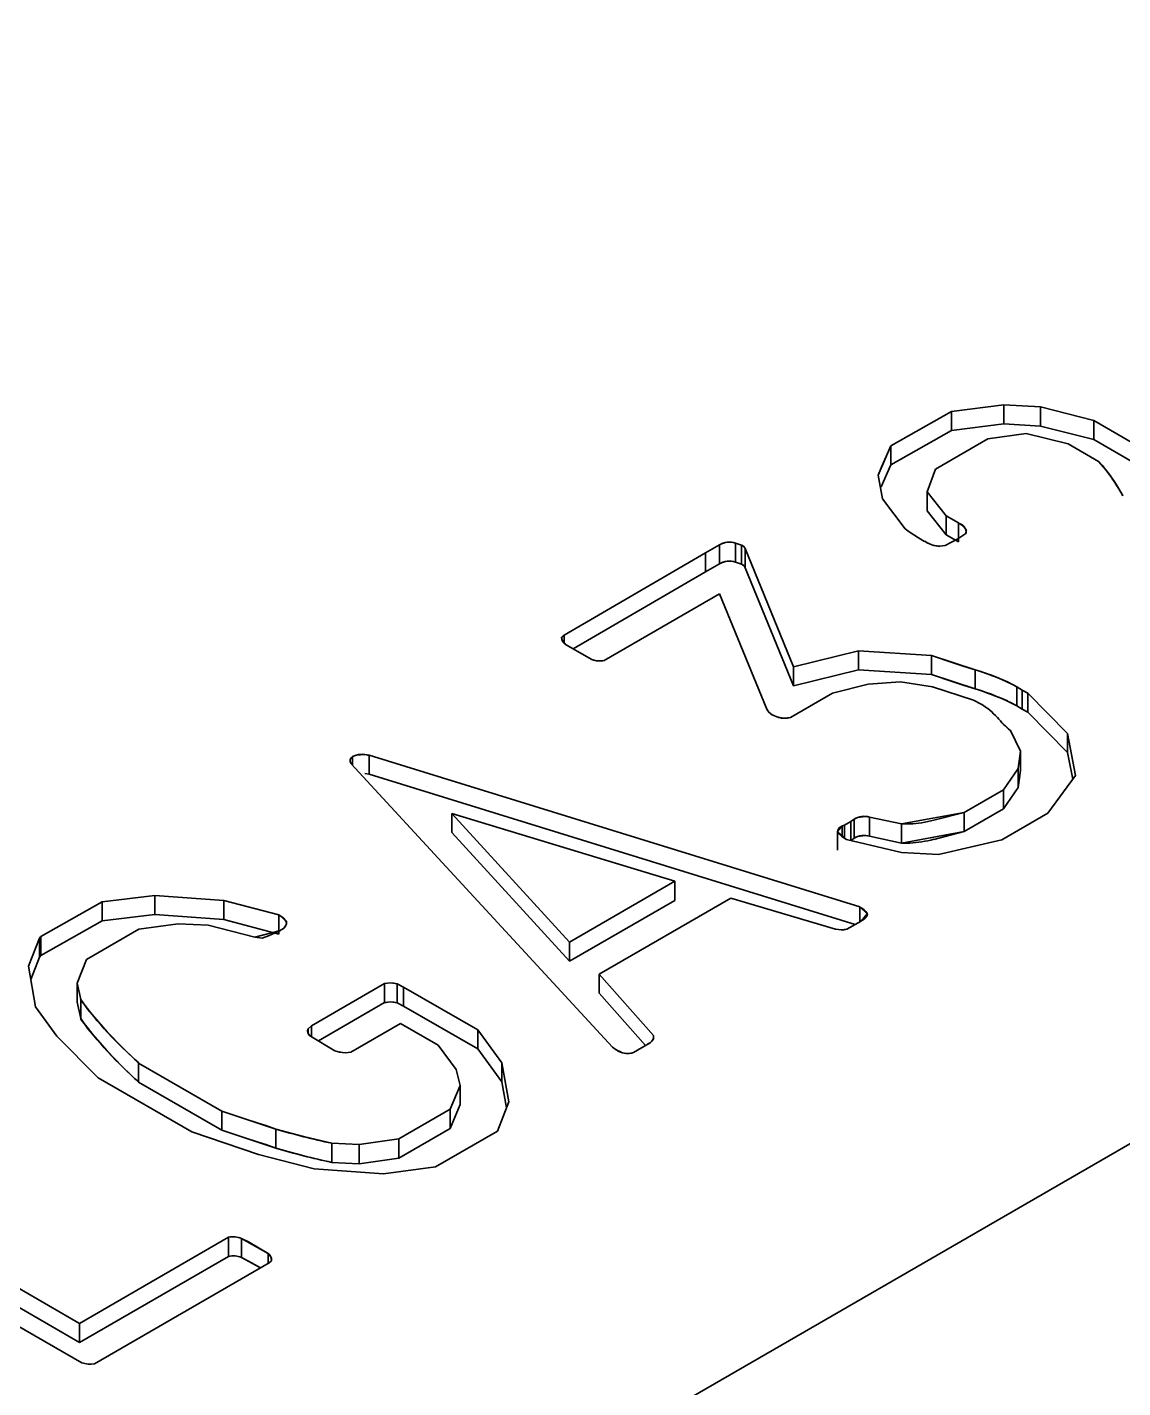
# Model space of a CAD drawing. Extents: x 146 to 1134, y 78 to 926.
# Drawn here: x 798.875 to 801.219, y 848.172 to 851.082 of the extents above; entities that cross this region are included whole.
import ezdxf

# ---------------------------------------------------------------- set-up
doc = ezdxf.new("R2010")
doc.units = 0

msp = doc.modelspace()

# ---------------------------------------------------------------- linework, layer by layer
at = {"color": 7, "lineweight": 35}
for p, q in [((813.0307, 855.5045), (789.0995, 841.6877)), ((789.0995, 841.6877), (813.0307, 855.5045))]:
    msp.add_line(p, q, dxfattribs=at)
at = {"color": 7, "lineweight": 35, "ltscale": 0.003739}
for p, q in [((800.8524, 850.2603), (800.7223, 850.1865)), ((800.8524, 850.2603), (800.7223, 850.1865)), ((800.7223, 850.1457), (800.8524, 850.2195)), ((800.8524, 850.2195), (800.7223, 850.1457))]:
    msp.add_line(p, q, dxfattribs=at)
at = {"color": 7, "lineweight": 35, "ltscale": 0.002811}
msp.add_line((800.9639, 850.2744), (800.8524, 850.2603), dxfattribs=at)
msp.add_line((800.9639, 850.2744), (800.8524, 850.2603), dxfattribs=at)
at = {"color": 7, "lineweight": 35, "ltscale": 0.001021}
for p, q in [((800.8524, 850.2603), (800.8524, 850.2195)), ((800.8524, 850.2195), (800.8524, 850.2603)), ((801.0424, 850.2288), (801.0424, 850.2696)), ((801.0424, 850.2696), (801.0424, 850.2288)), ((800.7223, 850.1457), (800.7223, 850.1865)), ((800.7223, 850.1865), (800.7223, 850.1457)), ((800.8001, 850.0472), (800.8001, 850.088)), ((800.8001, 850.088), (800.8001, 850.0472)), ((800.8406, 849.9962), (800.8406, 850.037)), ((800.8406, 850.037), (800.8406, 849.9962)), ((800.867, 849.981), (800.867, 850.0219)), ((800.867, 850.0219), (800.867, 849.981)), ((800.39, 849.9378), (800.39, 849.9786)), ((800.39, 849.9786), (800.39, 849.9378)), ((800.3256, 849.9167), (800.3256, 849.9575)), ((800.3256, 849.9575), (800.3256, 849.9167)), ((800.6534, 849.7072), (800.6534, 849.748)), ((800.6534, 849.748), (800.6534, 849.7072)), ((800.8091, 849.6973), (800.8091, 849.7382)), ((800.8091, 849.7382), (800.8091, 849.6973)), ((800.5143, 849.6733), (800.5143, 849.7141)), ((800.5143, 849.7141), (800.5143, 849.6733)), ((800.9031, 849.6665), (800.9031, 849.7073)), ((800.9031, 849.7073), (800.9031, 849.6665)), ((800.9922, 849.6301), (800.9922, 849.6709)), ((800.9922, 849.6709), (800.9922, 849.6301)), ((801.0037, 849.6234), (801.0037, 849.6642)), ((801.0037, 849.6642), (801.0037, 849.6234)), ((801.0152, 849.6168), (801.0152, 849.6576)), ((801.0152, 849.6576), (801.0152, 849.6168)), ((801.1005, 849.5304), (801.1005, 849.5712)), ((801.1005, 849.5712), (801.1005, 849.5304)), ((801.0001, 849.4923), (801.0001, 849.5331)), ((801.0001, 849.5331), (801.0001, 849.4923)), ((799.6061, 849.4839), (799.6061, 849.5247)), ((799.6061, 849.5247), (799.6061, 849.4839)), ((800.9946, 849.4554), (800.9946, 849.4962)), ((800.9946, 849.4962), (800.9946, 849.4554)), ((800.9631, 849.4099), (800.9631, 849.4507)), ((800.9631, 849.4507), (800.9631, 849.4099)), ((799.7834, 849.4003), (799.7834, 849.3594)), ((799.7834, 849.3594), (799.7834, 849.4003)), ((800.637, 849.3419), (800.637, 849.3828)), ((800.637, 849.3828), (800.637, 849.3419)), ((800.644, 849.3474), (800.644, 849.3882)), ((800.644, 849.3882), (800.644, 849.3474)), ((800.677, 849.3517), (800.677, 849.3925)), ((800.677, 849.3925), (800.677, 849.3517)), ((800.8796, 849.3617), (800.8796, 849.4025)), ((800.8796, 849.4025), (800.8796, 849.3617)), ((800.745, 849.3369), (800.745, 849.3777)), ((800.745, 849.3777), (800.745, 849.3369)), ((800.2604, 849.255), (800.2604, 849.2142)), ((800.2604, 849.2142), (800.2604, 849.255)), ((799.1475, 849.1838), (799.1475, 849.2247)), ((799.1475, 849.2247), (799.1475, 849.1838)), ((799.2951, 849.173), (799.2951, 849.2138)), ((799.2951, 849.2138), (799.2951, 849.173)), ((798.9007, 849.0927), (798.9007, 849.1335)), ((798.9007, 849.1335), (798.9007, 849.0927)), ((798.9042, 849.096), (798.9042, 849.1368)), ((798.9042, 849.1368), (798.9042, 849.096)), ((798.9818, 848.9965), (798.9818, 849.0373)), ((798.9818, 849.0373), (798.9818, 848.9965)), ((799.6392, 848.9955), (799.6392, 849.0363)), ((799.6392, 849.0363), (799.6392, 848.9955)), ((799.666, 848.9949), (799.666, 849.0358)), ((799.666, 849.0358), (799.666, 848.9949)), ((800.0987, 849.0158), (800.0987, 849.0566)), ((800.0987, 849.0566), (800.0987, 849.0158)), ((799.6797, 848.9881), (799.6797, 849.0289)), ((799.6797, 849.0289), (799.6797, 848.9881)), ((799.8386, 848.8964), (799.8386, 848.9373)), ((799.8386, 848.9373), (799.8386, 848.8964)), ((799.1128, 848.8255), (799.1128, 848.8663)), ((799.1128, 848.8663), (799.1128, 848.8255)), ((799.8903, 848.826), (799.8903, 848.8669)), ((799.8903, 848.8669), (799.8903, 848.826)), ((799.291, 848.7227), (799.291, 848.7635)), ((799.291, 848.7635), (799.291, 848.7227)), ((799.7797, 848.7266), (799.7797, 848.7675)), ((799.7797, 848.7675), (799.7797, 848.7266)), ((799.4066, 848.6844), (799.4066, 848.7252)), ((799.4066, 848.7252), (799.4066, 848.6844)), ((799.5265, 848.6539), (799.5265, 848.6948)), ((799.5265, 848.6948), (799.5265, 848.6539)), ((799.5849, 848.6508), (799.5849, 848.6917)), ((799.5849, 848.6917), (799.5849, 848.6508)), ((799.6695, 848.663), (799.6695, 848.7039)), ((799.6695, 848.7039), (799.6695, 848.663)), ((799.3054, 848.4528), (799.3054, 848.4937)), ((799.3054, 848.4937), (799.3054, 848.4528)), ((799.3331, 848.4504), (799.3331, 848.4913)), ((799.3331, 848.4913), (799.3331, 848.4504))]:
    msp.add_line(p, q, dxfattribs=at)
at = {"color": 7, "lineweight": 35, "ltscale": 0.001964}
msp.add_line((801.0424, 850.2696), (800.9639, 850.2744), dxfattribs=at)
msp.add_line((801.0424, 850.2696), (800.9639, 850.2744), dxfattribs=at)
at = {"color": 7, "lineweight": 35, "ltscale": 0.001019}
for p, q in [((800.9639, 850.2336), (800.9639, 850.2744)), ((800.9639, 850.2744), (800.9639, 850.2336)), ((801.157, 850.1998), (801.157, 850.2406)), ((801.157, 850.2406), (801.157, 850.1998)), ((800.356, 849.975), (800.356, 849.9342)), ((800.356, 849.9342), (800.356, 849.975)), ((800.403, 849.9335), (800.403, 849.9742)), ((800.403, 849.9742), (800.403, 849.9335)), ((800.4107, 849.9259), (800.4107, 849.9667)), ((800.4107, 849.9667), (800.4107, 849.9259)), ((800.6086, 849.3217), (800.6086, 849.3624)), ((799.035, 849.2111), (799.035, 849.1703)), ((799.035, 849.1703), (799.035, 849.2111)), ((799.4128, 849.1422), (799.4128, 849.183)), ((799.4128, 849.183), (799.4128, 849.1422)), ((800.0349, 849.084), (800.0349, 849.1248)), ((800.0349, 849.1248), (800.0349, 849.084)), ((798.9893, 848.9614), (798.9893, 849.0022)), ((798.9893, 849.0022), (798.9893, 848.9614)), ((799.8008, 848.7777), (799.8008, 848.8185)), ((799.8008, 848.8185), (799.8008, 848.7777)), ((798.9864, 848.2687), (798.9864, 848.3094)), ((798.9864, 848.3094), (798.9864, 848.2687))]:
    msp.add_line(p, q, dxfattribs=at)
at = {"color": 7, "lineweight": 35, "ltscale": 0.002956}
msp.add_line((801.157, 850.2406), (801.0424, 850.2696), dxfattribs=at)
msp.add_line((801.157, 850.2406), (801.0424, 850.2696), dxfattribs=at)
at = {"color": 7, "lineweight": 35, "ltscale": 0.002812}
for p, q in [((800.8524, 850.2195), (800.9639, 850.2336)), ((800.9639, 850.2336), (800.8524, 850.2195))]:
    msp.add_line(p, q, dxfattribs=at)
at = {"color": 7, "lineweight": 35, "ltscale": 0.001965}
for p, q in [((800.9639, 850.2336), (801.0424, 850.2288)), ((801.0424, 850.2288), (800.9639, 850.2336))]:
    msp.add_line(p, q, dxfattribs=at)
at = {"color": 7, "lineweight": 35, "ltscale": 0.002955}
for p, q in [((801.0424, 850.2288), (801.157, 850.1998)), ((801.157, 850.1998), (801.0424, 850.2288))]:
    msp.add_line(p, q, dxfattribs=at)
at = {"color": 7, "lineweight": 35, "ltscale": 0.002445}
msp.add_line((801.2417, 850.1917), (801.157, 850.2406), dxfattribs=at)
msp.add_line((801.2417, 850.1917), (801.157, 850.2406), dxfattribs=at)
at = {"color": 7, "lineweight": 35, "ltscale": 0.003225}
msp.add_line((800.8181, 850.1368), (800.9298, 850.2014), dxfattribs=at)
msp.add_line((800.8181, 850.1368), (800.9298, 850.2014), dxfattribs=at)
at = {"color": 7, "lineweight": 35, "ltscale": 0.002078}
msp.add_line((800.9298, 850.2014), (801.0121, 850.2131), dxfattribs=at)
msp.add_line((800.9298, 850.2014), (801.0121, 850.2131), dxfattribs=at)
at = {"color": 7, "lineweight": 35, "ltscale": 0.00231}
msp.add_line((801.0121, 850.2131), (801.1017, 850.1909), dxfattribs=at)
msp.add_line((801.0121, 850.2131), (801.1017, 850.1909), dxfattribs=at)
at = {"color": 7, "lineweight": 35, "ltscale": 0.002446}
for p, q in [((801.157, 850.1998), (801.2417, 850.1509)), ((801.2417, 850.1509), (801.157, 850.1998))]:
    msp.add_line(p, q, dxfattribs=at)
at = {"color": 7, "lineweight": 35, "ltscale": 0.001713}
msp.add_line((800.7223, 850.1865), (800.6953, 850.1235), dxfattribs=at)
at = {"color": 7, "lineweight": 35, "ltscale": 0.001287}
for p, q in [((800.7223, 850.1865), (800.7016, 850.1394)), ((800.7016, 850.0986), (800.7223, 850.1457)), ((800.7223, 850.1457), (800.7016, 850.0986))]:
    msp.add_line(p, q, dxfattribs=at)
at = {"color": 7, "lineweight": 35, "ltscale": 0.001881}
msp.add_line((801.1017, 850.1909), (801.1669, 850.1533), dxfattribs=at)
msp.add_line((801.1017, 850.1909), (801.1669, 850.1533), dxfattribs=at)
at = {"color": 7, "lineweight": 35, "ltscale": 0.000426725}
msp.add_line((800.7016, 850.1394), (800.6953, 850.1235), dxfattribs=at)
at = {"color": 7, "lineweight": 35, "ltscale": 0.001301}
msp.add_line((800.8001, 850.088), (800.8181, 850.1368), dxfattribs=at)
msp.add_line((800.8001, 850.088), (800.8181, 850.1368), dxfattribs=at)
at = {"color": 7, "lineweight": 35, "ltscale": 0.000589537}
msp.add_line((801.1669, 850.1533), (801.1824, 850.1354), dxfattribs=at)
at = {"color": 7, "lineweight": 35, "ltscale": 0.001273}
for p, q in [((800.6953, 850.1235), (800.7046, 850.0735)), ((800.6953, 850.1235), (800.7046, 850.0735)), ((798.8823, 849.0452), (798.9007, 849.0927)), ((798.9007, 849.0927), (798.8823, 849.0452))]:
    msp.add_line(p, q, dxfattribs=at)
at = {"color": 7, "lineweight": 35, "ltscale": 0.001628}
for p, q in [((800.8406, 850.037), (800.8001, 850.088)), ((800.8406, 850.037), (800.8001, 850.088)), ((800.8001, 850.0472), (800.8406, 849.9962)), ((800.8406, 849.9962), (800.8001, 850.0472))]:
    msp.add_line(p, q, dxfattribs=at)
at = {"color": 7, "lineweight": 35, "ltscale": 0.002008}
msp.add_line((800.7046, 850.0735), (800.7529, 850.0093), dxfattribs=at)
msp.add_line((800.7046, 850.0735), (800.7529, 850.0093), dxfattribs=at)
at = {"color": 7, "lineweight": 35, "ltscale": 0.000760838}
for p, q in [((800.867, 850.0219), (800.8406, 850.037)), ((800.867, 850.0219), (800.8406, 850.037)), ((800.8406, 849.9962), (800.867, 849.981)), ((800.867, 849.981), (800.8406, 849.9962))]:
    msp.add_line(p, q, dxfattribs=at)
at = {"color": 7, "lineweight": 35, "ltscale": 0.000282151}
msp.add_line((800.7529, 850.0093), (800.7617, 850.0023), dxfattribs=at)
msp.add_line((800.7529, 850.0093), (800.7617, 850.0023), dxfattribs=at)
at = {"color": 7, "lineweight": 35, "ltscale": 0.000593928}
msp.add_line((800.7617, 850.0023), (800.7818, 849.9896), dxfattribs=at)
msp.add_line((800.7617, 850.0023), (800.7818, 849.9896), dxfattribs=at)
at = {"color": 7, "lineweight": 35, "ltscale": 0.000518462}
msp.add_line((800.8654, 849.9877), (800.8828, 849.999), dxfattribs=at)
msp.add_line((800.8654, 849.9877), (800.8828, 849.999), dxfattribs=at)
at = {"color": 7, "lineweight": 35, "ltscale": 0.000160334}
msp.add_line((800.8828, 849.999), (800.8837, 850.0054), dxfattribs=at)
at = {"color": 7, "lineweight": 35, "ltscale": 0.000874962}
msp.add_line((800.356, 849.975), (800.3256, 849.9575), dxfattribs=at)
msp.add_line((800.356, 849.975), (800.3256, 849.9575), dxfattribs=at)
at = {"color": 7, "lineweight": 35, "ltscale": 0.000200791}
for p, q in [((800.3633, 849.9783), (800.356, 849.975)), ((800.3633, 849.9375), (800.356, 849.9342))]:
    msp.add_line(p, q, dxfattribs=at)
at = {"color": 7, "lineweight": 35, "ltscale": 0.00022534}
for p, q in [((800.39, 849.9786), (800.3812, 849.9803)), ((800.39, 849.9378), (800.3812, 849.9395))]:
    msp.add_line(p, q, dxfattribs=at)
at = {"color": 7, "lineweight": 35, "ltscale": 0.000341633}
msp.add_line((800.403, 849.9742), (800.39, 849.9786), dxfattribs=at)
msp.add_line((800.403, 849.9742), (800.39, 849.9786), dxfattribs=at)
at = {"color": 7, "lineweight": 35, "ltscale": 0.006824}
msp.add_line((800.5143, 849.7141), (800.4107, 849.9667), dxfattribs=at)
msp.add_line((800.5143, 849.7141), (800.4107, 849.9667), dxfattribs=at)
at = {"color": 7, "lineweight": 35, "ltscale": 0.000373226}
msp.add_line((800.7818, 849.9896), (800.7947, 849.9821), dxfattribs=at)
msp.add_line((800.7818, 849.9896), (800.7947, 849.9821), dxfattribs=at)
at = {"color": 7, "lineweight": 35, "ltscale": 0.000298031}
msp.add_line((800.827, 849.9718), (800.8387, 849.9736), dxfattribs=at)
at = {"color": 7, "lineweight": 35, "ltscale": 0.000754238}
msp.add_line((800.8387, 849.9736), (800.8654, 849.9877), dxfattribs=at)
msp.add_line((800.8387, 849.9736), (800.8654, 849.9877), dxfattribs=at)
at = {"color": 7, "lineweight": 35, "ltscale": 0.008743}
msp.add_line((800.3256, 849.9575), (800.0234, 849.7816), dxfattribs=at)
msp.add_line((800.3256, 849.9575), (800.0234, 849.7816), dxfattribs=at)
at = {"color": 7, "lineweight": 35, "ltscale": 0.000875724}
for p, q in [((800.3256, 849.9167), (800.356, 849.9342)), ((800.356, 849.9342), (800.3256, 849.9167))]:
    msp.add_line(p, q, dxfattribs=at)
at = {"color": 7, "lineweight": 35, "ltscale": 0.000341146}
for p, q in [((800.39, 849.9378), (800.403, 849.9335)), ((800.403, 849.9335), (800.39, 849.9378))]:
    msp.add_line(p, q, dxfattribs=at)
at = {"color": 7, "lineweight": 35, "ltscale": 0.008175}
for p, q in [((800.043, 849.7521), (800.3256, 849.9167)), ((800.3256, 849.9167), (800.043, 849.7521))]:
    msp.add_line(p, q, dxfattribs=at)
at = {"color": 7, "lineweight": 35, "ltscale": 0.006826}
for p, q in [((800.4107, 849.9259), (800.5143, 849.6733)), ((800.5143, 849.6733), (800.4107, 849.9259))]:
    msp.add_line(p, q, dxfattribs=at)
at = {"color": 7, "lineweight": 35, "ltscale": 0.007118}
msp.add_line((800.1094, 849.7277), (800.356, 849.87), dxfattribs=at)
msp.add_line((800.1094, 849.7277), (800.356, 849.87), dxfattribs=at)
at = {"color": 7, "lineweight": 35, "ltscale": 0.006669}
msp.add_line((800.356, 849.87), (800.4571, 849.6232), dxfattribs=at)
msp.add_line((800.356, 849.87), (800.4571, 849.6232), dxfattribs=at)
at = {"color": 7, "lineweight": 35, "ltscale": 0.000170967}
for p, q in [((800.0234, 849.7816), (800.0182, 849.7771)), ((800.0234, 849.7816), (800.0182, 849.7771)), ((799.3925, 848.439), (799.3977, 848.4434)), ((799.3925, 848.439), (799.3977, 848.4434))]:
    msp.add_line(p, q, dxfattribs=at)
at = {"color": 7, "lineweight": 35, "ltscale": 0.000112915}
msp.add_line((800.0182, 849.7771), (800.0182, 849.7726), dxfattribs=at)
at = {"color": 7, "lineweight": 35, "ltscale": 0.000335693}
msp.add_line((800.0182, 849.7726), (800.0262, 849.7618), dxfattribs=at)
at = {"color": 7, "lineweight": 35, "ltscale": 0.000413513}
msp.add_line((800.0234, 849.765), (800.0234, 849.7816), dxfattribs=at)
at = {"color": 7, "lineweight": 35, "ltscale": 0.000418091}
msp.add_line((800.0234, 849.7816), (800.0234, 849.7648), dxfattribs=at)
at = {"color": 7, "lineweight": 35, "ltscale": 0.00163}
msp.add_line((800.0262, 849.7618), (800.0827, 849.7292), dxfattribs=at)
msp.add_line((800.0262, 849.7618), (800.0827, 849.7292), dxfattribs=at)
at = {"color": 7, "lineweight": 35, "ltscale": 0.003581}
for p, q in [((800.6534, 849.748), (800.5143, 849.7141)), ((800.6534, 849.748), (800.5143, 849.7141)), ((800.5143, 849.6733), (800.6534, 849.7072)), ((800.6534, 849.7072), (800.5143, 849.6733))]:
    msp.add_line(p, q, dxfattribs=at)
at = {"color": 7, "lineweight": 35, "ltscale": 0.003899}
for p, q in [((800.8091, 849.7382), (800.6534, 849.748)), ((800.8091, 849.7382), (800.6534, 849.748)), ((800.6534, 849.7072), (800.8091, 849.6973)), ((800.8091, 849.6973), (800.6534, 849.7072))]:
    msp.add_line(p, q, dxfattribs=at)
at = {"color": 7, "lineweight": 35, "ltscale": 0.001233}
for p, q in [((800.8558, 849.7225), (800.8091, 849.7382)), ((800.8558, 849.6816), (800.8091, 849.6973))]:
    msp.add_line(p, q, dxfattribs=at)
at = {"color": 7, "lineweight": 35, "ltscale": 0.002474}
for p, q in [((800.9031, 849.7073), (800.8091, 849.7382)), ((800.8091, 849.6973), (800.9031, 849.6665))]:
    msp.add_line(p, q, dxfattribs=at)
at = {"color": 7, "lineweight": 35, "ltscale": 0.000167597}
msp.add_line((800.1028, 849.7264), (800.1094, 849.7277), dxfattribs=at)
at = {"color": 7, "lineweight": 35, "ltscale": 0.000620555}
msp.add_line((800.8795, 849.7148), (800.8558, 849.7225), dxfattribs=at)
at = {"color": 7, "lineweight": 35, "ltscale": 0.000621078}
msp.add_line((800.9031, 849.7073), (800.8795, 849.7148), dxfattribs=at)
at = {"color": 7, "lineweight": 35, "ltscale": 0.001971}
msp.add_line((800.5974, 849.6575), (800.6738, 849.677), dxfattribs=at)
msp.add_line((800.5974, 849.6575), (800.6738, 849.677), dxfattribs=at)
at = {"color": 7, "lineweight": 35, "ltscale": 0.001728}
msp.add_line((800.6738, 849.677), (800.7428, 849.6816), dxfattribs=at)
msp.add_line((800.6738, 849.677), (800.7428, 849.6816), dxfattribs=at)
at = {"color": 7, "lineweight": 35, "ltscale": 0.001734}
msp.add_line((800.7428, 849.6816), (800.8113, 849.6707), dxfattribs=at)
msp.add_line((800.7428, 849.6816), (800.8113, 849.6707), dxfattribs=at)
at = {"color": 7, "lineweight": 35, "ltscale": 0.000620087}
msp.add_line((800.8795, 849.6741), (800.8558, 849.6816), dxfattribs=at)
at = {"color": 7, "lineweight": 35, "ltscale": 0.000621541}
msp.add_line((800.9031, 849.6665), (800.8795, 849.6741), dxfattribs=at)
at = {"color": 7, "lineweight": 35, "ltscale": 0.000574655}
msp.add_line((800.9922, 849.6709), (800.9718, 849.6815), dxfattribs=at)
at = {"color": 7, "lineweight": 35, "ltscale": 0.000332914}
for p, q in [((801.0037, 849.6642), (800.9922, 849.6709)), ((801.0037, 849.6642), (800.9922, 849.6709)), ((800.9922, 849.6301), (801.0037, 849.6234)), ((801.0037, 849.6234), (800.9922, 849.6301))]:
    msp.add_line(p, q, dxfattribs=at)
at = {"color": 7, "lineweight": 35, "ltscale": 0.002592}
msp.add_line((800.5076, 849.6057), (800.5974, 849.6575), dxfattribs=at)
msp.add_line((800.5076, 849.6057), (800.5974, 849.6575), dxfattribs=at)
at = {"color": 7, "lineweight": 35, "ltscale": 0.002311}
msp.add_line((800.8113, 849.6707), (800.8992, 849.6422), dxfattribs=at)
msp.add_line((800.8113, 849.6707), (800.8992, 849.6422), dxfattribs=at)
at = {"color": 7, "lineweight": 35, "ltscale": 0.000464735}
msp.add_line((800.8992, 849.6422), (800.9158, 849.6337), dxfattribs=at)
msp.add_line((800.8992, 849.6422), (800.9158, 849.6337), dxfattribs=at)
at = {"color": 7, "lineweight": 35, "ltscale": 0.000331594}
for p, q in [((801.0152, 849.6576), (801.0037, 849.6642)), ((801.0152, 849.6576), (801.0037, 849.6642)), ((801.0037, 849.6234), (801.0152, 849.6168)), ((801.0152, 849.6168), (801.0037, 849.6234))]:
    msp.add_line(p, q, dxfattribs=at)
at = {"color": 7, "lineweight": 35, "ltscale": 0.003034}
for p, q in [((801.1005, 849.5712), (801.0152, 849.6576)), ((801.1005, 849.5712), (801.0152, 849.6576)), ((801.0152, 849.6168), (801.1005, 849.5304)), ((801.1005, 849.5304), (801.0152, 849.6168))]:
    msp.add_line(p, q, dxfattribs=at)
at = {"color": 7, "lineweight": 35, "ltscale": 0.000192992}
msp.add_line((800.4571, 849.6232), (800.4613, 849.6167), dxfattribs=at)
at = {"color": 7, "lineweight": 35, "ltscale": 0.000228882}
msp.add_line((800.4613, 849.6167), (800.4686, 849.6112), dxfattribs=at)
at = {"color": 7, "lineweight": 35, "ltscale": 0.000575362}
msp.add_line((800.9922, 849.6301), (800.9718, 849.6407), dxfattribs=at)
at = {"color": 7, "lineweight": 35, "ltscale": 0.000366681}
msp.add_line((800.4686, 849.6112), (800.4822, 849.6056), dxfattribs=at)
msp.add_line((800.4686, 849.6112), (800.4822, 849.6056), dxfattribs=at)
at = {"color": 7, "lineweight": 35, "ltscale": 0.000320667}
msp.add_line((800.4822, 849.6056), (800.4949, 849.6038), dxfattribs=at)
at = {"color": 7, "lineweight": 35, "ltscale": 0.000322398}
msp.add_line((800.4949, 849.6038), (800.5076, 849.6057), dxfattribs=at)
at = {"color": 7, "lineweight": 35, "ltscale": 0.000481801}
msp.add_line((800.9502, 849.6055), (800.9631, 849.5912), dxfattribs=at)
at = {"color": 7, "lineweight": 35, "ltscale": 0.000508905}
msp.add_line((800.9631, 849.5912), (800.9783, 849.5776), dxfattribs=at)
at = {"color": 7, "lineweight": 35, "ltscale": 0.001237}
msp.add_line((800.9783, 849.5776), (801.0001, 849.5331), dxfattribs=at)
msp.add_line((800.9783, 849.5776), (801.0001, 849.5331), dxfattribs=at)
at = {"color": 7, "lineweight": 35, "ltscale": 0.002286}
msp.add_line((801.1175, 849.4814), (801.1005, 849.5712), dxfattribs=at)
msp.add_line((801.1175, 849.4814), (801.1005, 849.5712), dxfattribs=at)
at = {"color": 7, "lineweight": 35, "ltscale": 0.000460515}
msp.add_line((799.5969, 849.5264), (799.5786, 849.525), dxfattribs=at)
at = {"color": 7, "lineweight": 35, "ltscale": 0.00023256}
for p, q in [((799.6061, 849.5247), (799.5969, 849.5264)), ((799.6061, 849.4839), (799.5969, 849.4855))]:
    msp.add_line(p, q, dxfattribs=at)
at = {"color": 7, "lineweight": 35, "ltscale": 0.000933315}
for p, q in [((801.0001, 849.5331), (800.9946, 849.4962)), ((801.0001, 849.5331), (800.9946, 849.4962)), ((800.9946, 849.4554), (801.0001, 849.4923)), ((801.0001, 849.4923), (800.9946, 849.4554))]:
    msp.add_line(p, q, dxfattribs=at)
at = {"color": 7, "lineweight": 35, "ltscale": 0.001453}
msp.add_line((801.1005, 849.5304), (801.1117, 849.4734), dxfattribs=at)
at = {"color": 7, "lineweight": 35, "ltscale": 0.001455}
msp.add_line((801.1116, 849.4733), (801.1005, 849.5304), dxfattribs=at)
at = {"color": 7, "lineweight": 35, "ltscale": 0.00012431}
msp.add_line((799.5709, 849.5217), (799.5671, 849.5184), dxfattribs=at)
at = {"color": 7, "lineweight": 35, "ltscale": 0.020623}
msp.add_line((799.5677, 849.5066), (800.1269, 848.9001), dxfattribs=at)
msp.add_line((799.5677, 849.5066), (800.1269, 848.9001), dxfattribs=at)
at = {"color": 7, "lineweight": 35, "ltscale": 0.000209173}
msp.add_line((799.5786, 849.525), (799.5709, 849.5217), dxfattribs=at)
at = {"color": 7, "lineweight": 35, "ltscale": 0.000463867}
for p, q in [((799.5709, 849.5217), (799.5709, 849.5032)), ((799.5709, 849.5032), (799.5709, 849.5217))]:
    msp.add_line(p, q, dxfattribs=at)
at = {"color": 7, "lineweight": 35, "ltscale": 0.027469}
msp.add_line((800.6558, 849.2003), (799.6061, 849.5247), dxfattribs=at)
msp.add_line((800.6558, 849.2003), (799.6061, 849.5247), dxfattribs=at)
at = {"color": 7, "lineweight": 35, "ltscale": 0.001382}
for p, q in [((800.9946, 849.4962), (800.9631, 849.4507)), ((800.9946, 849.4962), (800.9631, 849.4507)), ((800.9631, 849.4099), (800.9946, 849.4554)), ((800.9946, 849.4554), (800.9631, 849.4099))]:
    msp.add_line(p, q, dxfattribs=at)
at = {"color": 7, "lineweight": 35, "ltscale": 0.027205}
for p, q in [((799.6061, 849.4839), (800.6458, 849.1625)), ((800.6458, 849.1625), (799.6061, 849.4839))]:
    msp.add_line(p, q, dxfattribs=at)
at = {"color": 7, "lineweight": 35, "ltscale": 0.002502}
msp.add_line((801.0583, 849.4007), (801.1175, 849.4814), dxfattribs=at)
msp.add_line((801.0583, 849.4007), (801.1175, 849.4814), dxfattribs=at)
at = {"color": 7, "lineweight": 35, "ltscale": 0.00241}
for p, q in [((800.9631, 849.4507), (800.8796, 849.4025)), ((800.9631, 849.4507), (800.8796, 849.4025)), ((800.8796, 849.3617), (800.9631, 849.4099)), ((800.9631, 849.4099), (800.8796, 849.3617))]:
    msp.add_line(p, q, dxfattribs=at)
at = {"color": 7, "lineweight": 35, "ltscale": 0.009325}
msp.add_line((800.0349, 849.1248), (799.7834, 849.4003), dxfattribs=at)
msp.add_line((800.0349, 849.1248), (799.7834, 849.4003), dxfattribs=at)
at = {"color": 7, "lineweight": 35, "ltscale": 0.012465}
msp.add_line((799.7834, 849.4003), (800.2604, 849.255), dxfattribs=at)
msp.add_line((799.7834, 849.4003), (800.2604, 849.255), dxfattribs=at)
at = {"color": 7, "lineweight": 35, "ltscale": 0.000396508}
msp.add_line((800.637, 849.3828), (800.6233, 849.3748), dxfattribs=at)
msp.add_line((800.637, 849.3828), (800.6233, 849.3748), dxfattribs=at)
at = {"color": 7, "lineweight": 35, "ltscale": 0.000221626}
for p, q in [((800.644, 849.3882), (800.637, 849.3828)), ((800.644, 849.3882), (800.637, 849.3828)), ((800.637, 849.3419), (800.644, 849.3474)), ((800.644, 849.3474), (800.637, 849.3419))]:
    msp.add_line(p, q, dxfattribs=at)
at = {"color": 7, "lineweight": 35, "ltscale": 0.000195241}
for p, q in [((800.6511, 849.3915), (800.644, 849.3882)), ((800.6511, 849.3507), (800.644, 849.3474))]:
    msp.add_line(p, q, dxfattribs=at)
at = {"color": 7, "lineweight": 35, "ltscale": 0.000434605}
for p, q in [((800.6683, 849.394), (800.6511, 849.3915)), ((800.6683, 849.3531), (800.6511, 849.3507))]:
    msp.add_line(p, q, dxfattribs=at)
at = {"color": 7, "lineweight": 35, "ltscale": 0.000221252}
for p, q in [((800.677, 849.3925), (800.6683, 849.394)), ((800.677, 849.3517), (800.6683, 849.3531))]:
    msp.add_line(p, q, dxfattribs=at)
at = {"color": 7, "lineweight": 35, "ltscale": 0.00174}
for p, q in [((800.745, 849.3777), (800.677, 849.3925)), ((800.745, 849.3777), (800.677, 849.3925)), ((800.677, 849.3517), (800.745, 849.3369)), ((800.745, 849.3369), (800.677, 849.3517))]:
    msp.add_line(p, q, dxfattribs=at)
at = {"color": 7, "lineweight": 35, "ltscale": 0.003423}
for p, q in [((800.8796, 849.4025), (800.745, 849.3777)), ((800.745, 849.3369), (800.8796, 849.3617))]:
    msp.add_line(p, q, dxfattribs=at)
at = {"color": 7, "lineweight": 35, "ltscale": 0.001683}
for p, q in [((800.8796, 849.4025), (800.8145, 849.3857)), ((800.8796, 849.3617), (800.8145, 849.3448))]:
    msp.add_line(p, q, dxfattribs=at)
at = {"color": 7, "lineweight": 35, "ltscale": 0.002847}
msp.add_line((800.9597, 849.3438), (801.0583, 849.4007), dxfattribs=at)
msp.add_line((800.9597, 849.3438), (801.0583, 849.4007), dxfattribs=at)
at = {"color": 7, "lineweight": 35, "ltscale": 0.009324}
for p, q in [((800.0349, 849.084), (799.7834, 849.3594)), ((799.7834, 849.3594), (800.0349, 849.084))]:
    msp.add_line(p, q, dxfattribs=at)
at = {"color": 7, "lineweight": 35, "ltscale": 0.000262456}
msp.add_line((800.61, 849.3582), (800.6178, 849.3511), dxfattribs=at)
at = {"color": 7, "lineweight": 35, "ltscale": 0.000290354}
msp.add_line((800.6178, 849.3511), (800.6276, 849.3448), dxfattribs=at)
at = {"color": 7, "lineweight": 35, "ltscale": 0.000126602}
msp.add_line((800.6233, 849.3748), (800.6184, 849.3735), dxfattribs=at)
msp.add_line((800.6233, 849.3748), (800.6184, 849.3735), dxfattribs=at)
at = {"color": 7, "lineweight": 35, "ltscale": 0.000569153}
for p, q in [((800.6184, 849.3507), (800.6184, 849.3735)), ((800.6184, 849.3735), (800.6184, 849.3507))]:
    msp.add_line(p, q, dxfattribs=at)
at = {"color": 7, "lineweight": 35, "ltscale": 0.000682068}
msp.add_line((800.6233, 849.3475), (800.6233, 849.3748), dxfattribs=at)
at = {"color": 7, "lineweight": 35, "ltscale": 0.000683594}
msp.add_line((800.6233, 849.3748), (800.6233, 849.3475), dxfattribs=at)
at = {"color": 7, "lineweight": 35, "ltscale": 0.000448611}
for p, q in [((800.7629, 849.3777), (800.745, 849.3777)), ((800.7629, 849.3369), (800.745, 849.3369))]:
    msp.add_line(p, q, dxfattribs=at)
at = {"color": 7, "lineweight": 35, "ltscale": 0.003025}
msp.add_line((800.6276, 849.3448), (800.7452, 849.3163), dxfattribs=at)
msp.add_line((800.6276, 849.3448), (800.7452, 849.3163), dxfattribs=at)
at = {"color": 7, "lineweight": 35, "ltscale": 0.003479}
msp.add_line((800.8241, 849.3123), (800.9597, 849.3438), dxfattribs=at)
msp.add_line((800.8241, 849.3123), (800.9597, 849.3438), dxfattribs=at)
at = {"color": 7, "lineweight": 35, "ltscale": 0.001976}
msp.add_line((800.7452, 849.3163), (800.8241, 849.3123), dxfattribs=at)
msp.add_line((800.7452, 849.3163), (800.8241, 849.3123), dxfattribs=at)
at = {"color": 7, "lineweight": 35, "ltscale": 0.006511}
msp.add_line((800.2604, 849.255), (800.0349, 849.1248), dxfattribs=at)
msp.add_line((800.2604, 849.255), (800.0349, 849.1248), dxfattribs=at)
at = {"color": 7, "lineweight": 35, "ltscale": 0.003761}
for p, q in [((799.035, 849.2111), (798.9042, 849.1368)), ((799.035, 849.2111), (798.9042, 849.1368)), ((799.2269, 848.7188), (799.3694, 848.6706)), ((799.2269, 848.7188), (799.3694, 848.6706))]:
    msp.add_line(p, q, dxfattribs=at)
at = {"color": 7, "lineweight": 35, "ltscale": 0.002833}
for p, q in [((799.1475, 849.2247), (799.035, 849.2111)), ((799.1475, 849.2247), (799.035, 849.2111)), ((799.035, 849.1703), (799.1475, 849.1838)), ((799.1475, 849.1838), (799.035, 849.1703))]:
    msp.add_line(p, q, dxfattribs=at)
at = {"color": 7, "lineweight": 35, "ltscale": 0.0037}
for p, q in [((799.2951, 849.2138), (799.1475, 849.2247)), ((799.2951, 849.2138), (799.1475, 849.2247)), ((799.1475, 849.1838), (799.2951, 849.173)), ((799.2951, 849.173), (799.1475, 849.1838))]:
    msp.add_line(p, q, dxfattribs=at)
at = {"color": 7, "lineweight": 35, "ltscale": 0.003043}
for p, q in [((799.4128, 849.183), (799.2951, 849.2138)), ((799.4128, 849.183), (799.2951, 849.2138)), ((799.4066, 848.7252), (799.291, 848.7635)), ((799.291, 848.7227), (799.4066, 848.6844))]:
    msp.add_line(p, q, dxfattribs=at)
at = {"color": 7, "lineweight": 35, "ltscale": 0.00651}
for p, q in [((800.2604, 849.2142), (800.0349, 849.084)), ((800.0349, 849.084), (800.2604, 849.2142))]:
    msp.add_line(p, q, dxfattribs=at)
at = {"color": 7, "lineweight": 35, "ltscale": 0.008128}
msp.add_line((800.0987, 849.0566), (800.3802, 849.2192), dxfattribs=at)
msp.add_line((800.0987, 849.0566), (800.3802, 849.2192), dxfattribs=at)
at = {"color": 7, "lineweight": 35, "ltscale": 0.005842}
msp.add_line((800.3802, 849.2192), (800.6042, 849.1526), dxfattribs=at)
msp.add_line((800.3802, 849.2192), (800.6042, 849.1526), dxfattribs=at)
at = {"color": 7, "lineweight": 35, "ltscale": 0.000286963}
msp.add_line((799.4225, 849.1768), (799.4128, 849.183), dxfattribs=at)
at = {"color": 7, "lineweight": 35, "ltscale": 0.000247367}
msp.add_line((799.4291, 849.1694), (799.4225, 849.1768), dxfattribs=at)
at = {"color": 7, "lineweight": 35, "ltscale": 0.000798035}
for p, q in [((800.6558, 849.1683), (800.6558, 849.2003)), ((800.6558, 849.2003), (800.6558, 849.1683))]:
    msp.add_line(p, q, dxfattribs=at)
at = {"color": 7, "lineweight": 35, "ltscale": 0.003762}
for p, q in [((798.9042, 849.096), (799.035, 849.1703)), ((799.035, 849.1703), (798.9042, 849.096))]:
    msp.add_line(p, q, dxfattribs=at)
at = {"color": 7, "lineweight": 35, "ltscale": 0.003226}
msp.add_line((799.0017, 849.0881), (799.1135, 849.1526), dxfattribs=at)
msp.add_line((799.0017, 849.0881), (799.1135, 849.1526), dxfattribs=at)
at = {"color": 7, "lineweight": 35, "ltscale": 0.00213}
msp.add_line((799.1135, 849.1526), (799.1979, 849.1642), dxfattribs=at)
msp.add_line((799.1135, 849.1526), (799.1979, 849.1642), dxfattribs=at)
at = {"color": 7, "lineweight": 35, "ltscale": 0.001596}
msp.add_line((799.1979, 849.1642), (799.2617, 849.1613), dxfattribs=at)
msp.add_line((799.1979, 849.1642), (799.2617, 849.1613), dxfattribs=at)
at = {"color": 7, "lineweight": 35, "ltscale": 0.002576}
msp.add_line((799.2617, 849.1613), (799.3614, 849.1354), dxfattribs=at)
msp.add_line((799.2617, 849.1613), (799.3614, 849.1354), dxfattribs=at)
at = {"color": 7, "lineweight": 35, "ltscale": 0.003042}
for p, q in [((799.2951, 849.173), (799.4128, 849.1422)), ((799.4128, 849.1422), (799.2951, 849.173))]:
    msp.add_line(p, q, dxfattribs=at)
at = {"color": 7, "lineweight": 35, "ltscale": 0.001433}
msp.add_line((799.3614, 849.1354), (799.4168, 849.1501), dxfattribs=at)
at = {"color": 7, "lineweight": 35, "ltscale": 0.000703807}
msp.add_line((799.3913, 849.1382), (799.4168, 849.1501), dxfattribs=at)
at = {"color": 7, "lineweight": 35, "ltscale": 0.00013276}
msp.add_line((799.4292, 849.1641), (799.4291, 849.1694), dxfattribs=at)
at = {"color": 7, "lineweight": 35, "ltscale": 0.000300784}
msp.add_line((800.6042, 849.1526), (800.6162, 849.1513), dxfattribs=at)
at = {"color": 7, "lineweight": 35, "ltscale": 0.00030185}
msp.add_line((800.6162, 849.1513), (800.6282, 849.1524), dxfattribs=at)
at = {"color": 7, "lineweight": 35, "ltscale": 0.00087913}
msp.add_line((800.6282, 849.1524), (800.6587, 849.17), dxfattribs=at)
msp.add_line((800.6282, 849.1524), (800.6587, 849.17), dxfattribs=at)
at = {"color": 7, "lineweight": 35, "ltscale": 0.00161}
for p, q in [((798.9007, 849.1335), (798.8775, 849.0735)), ((798.9007, 849.1335), (798.8775, 849.0735)), ((799.7541, 848.9044), (799.7925, 848.8527)), ((799.7541, 848.9044), (799.7925, 848.8527))]:
    msp.add_line(p, q, dxfattribs=at)
at = {"color": 7, "lineweight": 35, "ltscale": 0.000119808}
for p, q in [((798.9042, 849.1368), (798.9007, 849.1335)), ((798.9042, 849.1368), (798.9007, 849.1335)), ((798.9007, 849.0927), (798.9042, 849.096)), ((798.9042, 849.096), (798.9007, 849.0927))]:
    msp.add_line(p, q, dxfattribs=at)
at = {"color": 7, "lineweight": 35, "ltscale": 0.000399539}
msp.add_line((799.3614, 849.1354), (799.3773, 849.1335), dxfattribs=at)
at = {"color": 7, "lineweight": 35, "ltscale": 0.000370097}
msp.add_line((799.3773, 849.1335), (799.3913, 849.1382), dxfattribs=at)
at = {"color": 7, "lineweight": 35, "ltscale": 0.002212}
msp.add_line((798.8775, 849.0735), (798.8925, 848.9863), dxfattribs=at)
msp.add_line((798.8775, 849.0735), (798.8925, 848.9863), dxfattribs=at)
at = {"color": 7, "lineweight": 35, "ltscale": 0.001365}
msp.add_line((798.9818, 849.0373), (799.0017, 849.0881), dxfattribs=at)
msp.add_line((798.9818, 849.0373), (799.0017, 849.0881), dxfattribs=at)
at = {"color": 7, "lineweight": 35, "ltscale": 0.000896912}
msp.add_line((798.9893, 849.0022), (798.9818, 849.0373), dxfattribs=at)
msp.add_line((798.9893, 849.0022), (798.9818, 849.0373), dxfattribs=at)
at = {"color": 7, "lineweight": 35, "ltscale": 0.004511}
msp.add_line((799.6392, 849.0363), (799.483, 848.9461), dxfattribs=at)
msp.add_line((799.6392, 849.0363), (799.483, 848.9461), dxfattribs=at)
at = {"color": 7, "lineweight": 35, "ltscale": 0.000340719}
for p, q in [((799.6528, 849.0378), (799.6392, 849.0363)), ((799.6528, 848.9969), (799.6392, 848.9955))]:
    msp.add_line(p, q, dxfattribs=at)
at = {"color": 7, "lineweight": 35, "ltscale": 0.000334923}
for p, q in [((799.666, 849.0358), (799.6528, 849.0378)), ((799.666, 848.9949), (799.6528, 848.9969))]:
    msp.add_line(p, q, dxfattribs=at)
at = {"color": 7, "lineweight": 35, "ltscale": 0.000383506}
for p, q in [((799.6797, 849.0289), (799.666, 849.0358)), ((799.6797, 849.0289), (799.666, 849.0358)), ((799.666, 848.9949), (799.6797, 848.9881)), ((799.6797, 848.9881), (799.666, 848.9949))]:
    msp.add_line(p, q, dxfattribs=at)
at = {"color": 7, "lineweight": 35, "ltscale": 0.004387}
msp.add_line((800.2147, 848.9249), (800.0987, 849.0566), dxfattribs=at)
msp.add_line((800.2147, 848.9249), (800.0987, 849.0566), dxfattribs=at)
at = {"color": 7, "lineweight": 35, "ltscale": 0.000659526}
msp.add_line((799.0044, 848.9806), (798.9893, 849.0022), dxfattribs=at)
at = {"color": 7, "lineweight": 35, "ltscale": 0.004584}
for p, q in [((799.8386, 848.9373), (799.6797, 849.0289)), ((799.8386, 848.9373), (799.6797, 849.0289)), ((799.6797, 848.9881), (799.8386, 848.8964)), ((799.8386, 848.8964), (799.6797, 848.9881))]:
    msp.add_line(p, q, dxfattribs=at)
at = {"color": 7, "lineweight": 35, "ltscale": 0.003735}
for p, q in [((800.0987, 849.0158), (800.1974, 848.9037)), ((800.1974, 848.9037), (800.0987, 849.0158))]:
    msp.add_line(p, q, dxfattribs=at)
at = {"color": 7, "lineweight": 35, "ltscale": 0.001942}
msp.add_line((798.8925, 848.9863), (798.9384, 848.9236), dxfattribs=at)
msp.add_line((798.8925, 848.9863), (798.9384, 848.9236), dxfattribs=at)
at = {"color": 7, "lineweight": 35, "ltscale": 0.000895419}
for p, q in [((798.9818, 848.9965), (798.9893, 848.9614)), ((798.9893, 848.9614), (798.9818, 848.9965))]:
    msp.add_line(p, q, dxfattribs=at)
at = {"color": 7, "lineweight": 35, "ltscale": 0.001574}
for p, q in [((799.0458, 848.9332), (799.0044, 848.9806)), ((799.0458, 848.8923), (799.0044, 848.9398))]:
    msp.add_line(p, q, dxfattribs=at)
at = {"color": 7, "lineweight": 35, "ltscale": 0.004087}
for p, q in [((799.4976, 848.9138), (799.6392, 848.9955)), ((799.6392, 848.9955), (799.4976, 848.9138))]:
    msp.add_line(p, q, dxfattribs=at)
at = {"color": 7, "lineweight": 35, "ltscale": 0.000660776}
msp.add_line((799.0044, 848.9398), (798.9893, 848.9614), dxfattribs=at)
at = {"color": 7, "lineweight": 35, "ltscale": 0.000242787}
msp.add_line((799.483, 848.9461), (799.476, 848.9393), dxfattribs=at)
msp.add_line((799.483, 848.9461), (799.476, 848.9393), dxfattribs=at)
at = {"color": 7, "lineweight": 35, "ltscale": 0.000588989}
for p, q in [((799.483, 848.9225), (799.483, 848.9461)), ((799.483, 848.9461), (799.483, 848.9225))]:
    msp.add_line(p, q, dxfattribs=at)
at = {"color": 7, "lineweight": 35, "ltscale": 0.003061}
msp.add_line((799.5673, 848.8898), (799.6733, 848.951), dxfattribs=at)
msp.add_line((799.5673, 848.8898), (799.6733, 848.951), dxfattribs=at)
at = {"color": 7, "lineweight": 35, "ltscale": 0.002332}
msp.add_line((799.6733, 848.951), (799.7541, 848.9044), dxfattribs=at)
msp.add_line((799.6733, 848.951), (799.7541, 848.9044), dxfattribs=at)
at = {"color": 7, "lineweight": 35, "ltscale": 0.003127}
msp.add_line((798.9384, 848.9236), (799.0263, 848.8347), dxfattribs=at)
msp.add_line((798.9384, 848.9236), (799.0263, 848.8347), dxfattribs=at)
at = {"color": 7, "lineweight": 35, "ltscale": 0.001183}
for p, q in [((799.0788, 848.8993), (799.0458, 848.9332)), ((799.0788, 848.8585), (799.0458, 848.8923))]:
    msp.add_line(p, q, dxfattribs=at)
at = {"color": 7, "lineweight": 35, "ltscale": 0.000105407}
msp.add_line((799.476, 848.9393), (799.4744, 848.9354), dxfattribs=at)
at = {"color": 7, "lineweight": 35, "ltscale": 0.000241089}
msp.add_line((799.476, 848.9297), (799.476, 848.9393), dxfattribs=at)
at = {"color": 7, "lineweight": 35, "ltscale": 0.000242615}
msp.add_line((799.476, 848.9393), (799.476, 848.9296), dxfattribs=at)
at = {"color": 7, "lineweight": 35, "ltscale": 0.001527}
msp.add_line((799.4807, 848.9238), (799.5331, 848.8925), dxfattribs=at)
msp.add_line((799.4807, 848.9238), (799.5331, 848.8925), dxfattribs=at)
at = {"color": 7, "lineweight": 35, "ltscale": 0.002184}
for p, q in [((799.8903, 848.8669), (799.8386, 848.9373)), ((799.8903, 848.8669), (799.8386, 848.9373)), ((799.8386, 848.8964), (799.8903, 848.826)), ((799.8903, 848.826), (799.8386, 848.8964))]:
    msp.add_line(p, q, dxfattribs=at)
at = {"color": 7, "lineweight": 35, "ltscale": 0.000126795}
msp.add_line((800.2149, 848.9199), (800.2147, 848.9249), dxfattribs=at)
at = {"color": 7, "lineweight": 35, "ltscale": 0.001184}
for p, q in [((799.1128, 848.8663), (799.0788, 848.8993)), ((799.1128, 848.8255), (799.0788, 848.8585))]:
    msp.add_line(p, q, dxfattribs=at)
at = {"color": 7, "lineweight": 35, "ltscale": 0.000257621}
msp.add_line((799.5331, 848.8925), (799.5431, 848.8898), dxfattribs=at)
msp.add_line((799.5331, 848.8925), (799.5431, 848.8898), dxfattribs=at)
at = {"color": 7, "lineweight": 35, "ltscale": 0.000303408}
msp.add_line((799.5431, 848.8898), (799.5551, 848.8882), dxfattribs=at)
at = {"color": 7, "lineweight": 35, "ltscale": 0.000306231}
msp.add_line((799.5551, 848.8882), (799.5673, 848.8898), dxfattribs=at)
at = {"color": 7, "lineweight": 35, "ltscale": 0.000251886}
msp.add_line((800.1269, 848.9001), (800.1351, 848.8943), dxfattribs=at)
msp.add_line((800.1269, 848.9001), (800.1351, 848.8943), dxfattribs=at)
at = {"color": 7, "lineweight": 35, "ltscale": 0.00029275}
msp.add_line((800.1351, 848.8943), (800.1456, 848.8892), dxfattribs=at)
at = {"color": 7, "lineweight": 35, "ltscale": 0.000881215}
msp.add_line((800.1719, 848.8889), (800.2024, 848.9066), dxfattribs=at)
msp.add_line((800.1719, 848.8889), (800.2024, 848.9066), dxfattribs=at)
at = {"color": 7, "lineweight": 35, "ltscale": 0.005144}
for p, q in [((799.291, 848.7635), (799.1128, 848.8663)), ((799.291, 848.7635), (799.1128, 848.8663)), ((799.1128, 848.8255), (799.291, 848.7227)), ((799.291, 848.7227), (799.1128, 848.8255))]:
    msp.add_line(p, q, dxfattribs=at)
at = {"color": 7, "lineweight": 35, "ltscale": 0.002128}
msp.add_line((799.9052, 848.7831), (799.8903, 848.8669), dxfattribs=at)
msp.add_line((799.9052, 848.7831), (799.8903, 848.8669), dxfattribs=at)
at = {"color": 7, "lineweight": 35, "ltscale": 0.005792}
msp.add_line((799.0263, 848.8347), (799.2269, 848.7188), dxfattribs=at)
msp.add_line((799.0263, 848.8347), (799.2269, 848.7188), dxfattribs=at)
at = {"color": 7, "lineweight": 35, "ltscale": 0.000879691}
msp.add_line((799.7925, 848.8527), (799.8008, 848.8185), dxfattribs=at)
msp.add_line((799.7925, 848.8527), (799.8008, 848.8185), dxfattribs=at)
at = {"color": 7, "lineweight": 35, "ltscale": 0.001381}
msp.add_line((799.8008, 848.8185), (799.7797, 848.7675), dxfattribs=at)
msp.add_line((799.8008, 848.8185), (799.7797, 848.7675), dxfattribs=at)
at = {"color": 7, "lineweight": 35, "ltscale": 0.001412}
for p, q in [((799.8903, 848.826), (799.9001, 848.7704)), ((799.9001, 848.7704), (799.8903, 848.826))]:
    msp.add_line(p, q, dxfattribs=at)
at = {"color": 7, "lineweight": 35, "ltscale": 0.001383}
for p, q in [((799.7797, 848.7266), (799.8008, 848.7777)), ((799.8008, 848.7777), (799.7797, 848.7266))]:
    msp.add_line(p, q, dxfattribs=at)
at = {"color": 7, "lineweight": 35, "ltscale": 0.001676}
msp.add_line((799.8806, 848.7207), (799.9052, 848.7831), dxfattribs=at)
msp.add_line((799.8806, 848.7207), (799.9052, 848.7831), dxfattribs=at)
at = {"color": 7, "lineweight": 35, "ltscale": 0.001306}
for p, q in [((799.3406, 848.7472), (799.291, 848.7635)), ((799.3406, 848.7064), (799.291, 848.7227))]:
    msp.add_line(p, q, dxfattribs=at)
at = {"color": 7, "lineweight": 35, "ltscale": 0.00074502}
for p, q in [((799.3689, 848.7377), (799.3406, 848.7472)), ((799.3689, 848.6969), (799.3406, 848.7064))]:
    msp.add_line(p, q, dxfattribs=at)
at = {"color": 7, "lineweight": 35, "ltscale": 0.00318}
for p, q in [((799.7797, 848.7675), (799.6695, 848.7039)), ((799.7797, 848.7675), (799.6695, 848.7039)), ((799.6695, 848.663), (799.7797, 848.7266)), ((799.7797, 848.7266), (799.6695, 848.663))]:
    msp.add_line(p, q, dxfattribs=at)
at = {"color": 7, "lineweight": 35, "ltscale": 0.000427042}
msp.add_line((799.3851, 848.7324), (799.3689, 848.7377), dxfattribs=at)
at = {"color": 7, "lineweight": 35, "ltscale": 0.000565039}
msp.add_line((799.4066, 848.7252), (799.3851, 848.7324), dxfattribs=at)
at = {"color": 7, "lineweight": 35, "ltscale": 0.001534}
for p, q in [((799.4657, 848.7089), (799.4066, 848.7252)), ((799.4657, 848.6681), (799.4066, 848.6844))]:
    msp.add_line(p, q, dxfattribs=at)
at = {"color": 7, "lineweight": 35, "ltscale": 0.003823}
msp.add_line((799.7481, 848.6443), (799.8806, 848.7207), dxfattribs=at)
msp.add_line((799.7481, 848.6443), (799.8806, 848.7207), dxfattribs=at)
at = {"color": 7, "lineweight": 35, "ltscale": 0.023561}
msp.add_line((798.1754, 848.696), (798.9916, 848.2248), dxfattribs=at)
msp.add_line((798.1754, 848.696), (798.9916, 848.2248), dxfattribs=at)
at = {"color": 7, "lineweight": 35, "ltscale": 0.00042657}
msp.add_line((799.3851, 848.6917), (799.3689, 848.6969), dxfattribs=at)
at = {"color": 7, "lineweight": 35, "ltscale": 0.000565527}
msp.add_line((799.4066, 848.6844), (799.3851, 848.6917), dxfattribs=at)
at = {"color": 7, "lineweight": 35, "ltscale": 0.00156}
for p, q in [((799.5265, 848.6948), (799.4657, 848.7089)), ((799.5265, 848.6539), (799.4657, 848.6681))]:
    msp.add_line(p, q, dxfattribs=at)
at = {"color": 7, "lineweight": 35, "ltscale": 0.001462}
for p, q in [((799.5849, 848.6917), (799.5265, 848.6948)), ((799.5849, 848.6917), (799.5265, 848.6948)), ((799.5265, 848.6539), (799.5849, 848.6508)), ((799.5849, 848.6508), (799.5265, 848.6539))]:
    msp.add_line(p, q, dxfattribs=at)
at = {"color": 7, "lineweight": 35, "ltscale": 0.002137}
for p, q in [((799.6695, 848.7039), (799.5849, 848.6917)), ((799.6695, 848.7039), (799.5849, 848.6917)), ((799.5849, 848.6508), (799.6695, 848.663)), ((799.6695, 848.663), (799.5849, 848.6508))]:
    msp.add_line(p, q, dxfattribs=at)
at = {"color": 7, "lineweight": 35, "ltscale": 0.003086}
msp.add_line((799.3694, 848.6706), (799.489, 848.6397), dxfattribs=at)
msp.add_line((799.3694, 848.6706), (799.489, 848.6397), dxfattribs=at)
at = {"color": 7, "lineweight": 35, "ltscale": 0.003718}
msp.add_line((799.489, 848.6397), (799.6373, 848.6295), dxfattribs=at)
msp.add_line((799.489, 848.6397), (799.6373, 848.6295), dxfattribs=at)
at = {"color": 7, "lineweight": 35, "ltscale": 0.002794}
msp.add_line((799.6373, 848.6295), (799.7481, 848.6443), dxfattribs=at)
msp.add_line((799.6373, 848.6295), (799.7481, 848.6443), dxfattribs=at)
at = {"color": 7, "lineweight": 35, "ltscale": 0.009208}
for p, q in [((799.3054, 848.4937), (798.9864, 848.3094)), ((799.3054, 848.4937), (798.9864, 848.3094)), ((798.9864, 848.2687), (799.3054, 848.4528)), ((799.3054, 848.4528), (798.9864, 848.2687))]:
    msp.add_line(p, q, dxfattribs=at)
at = {"color": 7, "lineweight": 35, "ltscale": 0.000417734}
for p, q in [((799.3479, 848.4835), (799.3331, 848.4913)), ((799.3479, 848.4426), (799.3331, 848.4504))]:
    msp.add_line(p, q, dxfattribs=at)
at = {"color": 7, "lineweight": 35, "ltscale": 0.001646}
msp.add_line((799.3906, 848.4592), (799.3331, 848.4913), dxfattribs=at)
at = {"color": 7, "lineweight": 35, "ltscale": 0.001229}
msp.add_line((799.3906, 848.4592), (799.3479, 848.4835), dxfattribs=at)
at = {"color": 7, "lineweight": 35, "ltscale": 0.008165}
msp.add_line((798.9864, 848.3094), (798.7036, 848.4728), dxfattribs=at)
msp.add_line((798.9864, 848.3094), (798.7036, 848.4728), dxfattribs=at)
at = {"color": 7, "lineweight": 35, "ltscale": 0.00116}
msp.add_line((799.3331, 848.4504), (799.3738, 848.4281), dxfattribs=at)
at = {"color": 7, "lineweight": 35, "ltscale": 0.000234693}
msp.add_line((799.3962, 848.4516), (799.3906, 848.4592), dxfattribs=at)
at = {"color": 7, "lineweight": 35, "ltscale": 0.000532532}
for p, q in [((799.3906, 848.4379), (799.3906, 848.4592)), ((799.3906, 848.4592), (799.3906, 848.4379))]:
    msp.add_line(p, q, dxfattribs=at)
at = {"color": 7, "lineweight": 35, "ltscale": 0.000207996}
msp.add_line((799.3977, 848.4434), (799.3962, 848.4516), dxfattribs=at)
at = {"color": 7, "lineweight": 35, "ltscale": 0.008164}
for p, q in [((798.7036, 848.4319), (798.9864, 848.2687)), ((798.9864, 848.2687), (798.7036, 848.4319))]:
    msp.add_line(p, q, dxfattribs=at)
at = {"color": 7, "lineweight": 35, "ltscale": 0.010794}
msp.add_line((799.0186, 848.2231), (799.3925, 848.439), dxfattribs=at)
msp.add_line((799.0186, 848.2231), (799.3925, 848.439), dxfattribs=at)
at = {"color": 7, "lineweight": 35, "ltscale": 0.000751571}
msp.add_line((799.3741, 848.4279), (799.3479, 848.4426), dxfattribs=at)
at = {"color": 7, "lineweight": 35, "ltscale": 0.000337923}
msp.add_line((798.9916, 848.2248), (799.0049, 848.2224), dxfattribs=at)
at = {"color": 7, "lineweight": 35, "ltscale": 0.000343733}
msp.add_line((799.0049, 848.2224), (799.0186, 848.2231), dxfattribs=at)
at = {"color": 7, "lineweight": 35}
for points in [[(800.6184, 849.3735), (800.6086, 849.3618), (800.6276, 849.3448)], [(800.6587, 849.17), (800.6719, 849.1856), (800.6558, 849.2003)]]:
    msp.add_lwpolyline(points, dxfattribs=at)
for centre, radius, start, end in [((800.8929, 849.9057), 0.3693, 28.1537, 42.106), ((800.7987, 849.8466), 0.4803, 29.058, 36.9691), ((800.8526, 849.9888), 0.0356, 28.0496, 66.4423), ((800.8627, 850.0004), 0.0209, 356.1879, 78.5351), ((800.377, 849.9389), 0.0417, 71.7764, 120.2162), ((800.3766, 849.9413), 0.0393, 83.2794, 109.7418), ((800.3979, 849.9611), 0.014, 23.6767, 69.0818), ((800.3979, 849.9611), 0.0141, 23.7872, 68.8896), ((800.8322, 850.0405), 0.0692, 237.2994, 265.6167), ((800.827, 850.027), 0.0549, 234.3177, 282.4122), ((800.377, 849.8981), 0.0417, 71.7764, 120.2162), ((800.3766, 849.9005), 0.0393, 83.2793, 109.7418), ((800.3979, 849.9203), 0.014, 23.6767, 69.0818), ((800.3979, 849.9202), 0.0141, 23.787, 68.8896), ((800.0363, 849.7778), 0.0185, 182.3236, 237.7802), ((800.0986, 849.7703), 0.044, 248.8307, 284.1444), ((800.1, 849.7764), 0.0501, 249.9151, 273.2348), ((800.7145, 849.0962), 0.6395, 66.2717, 72.8454), ((800.7739, 849.2612), 0.4643, 61.948, 73.8392), ((800.7739, 849.2205), 0.4643, 61.948, 73.8392), ((800.7145, 849.0554), 0.6395, 66.2717, 72.8454), ((800.4789, 849.6329), 0.0238, 204.1109, 244.7558), ((800.8297, 849.4943), 0.164, 42.7004, 58.3049), ((800.8317, 849.4967), 0.1609, 42.5426, 58.4502), ((800.4954, 849.6472), 0.0434, 252.3513, 286.3401), ((801.0878, 849.7145), 0.1754, 218.38, 231.3338), ((799.5917, 849.4797), 0.047, 72.3283, 116.3935), ((799.5757, 849.513), 0.00995, 118.8401, 218.7626), ((799.5773, 849.5134), 0.0115, 153.4757, 215.3529), ((800.6653, 849.3531), 0.041, 73.442, 121.2254), ((800.7482, 849.6406), 0.2634, 273.2181, 284.5738), ((800.6196, 849.3618), 0.0108, 95.6184, 200.7185), ((800.6653, 849.3123), 0.041, 73.442, 121.2254), ((800.7482, 849.5998), 0.2634, 273.2181, 284.5738), ((799.3959, 849.1456), 0.0409, 35.6098, 65.5461), ((800.6414, 849.1667), 0.0362, 31.4285, 66.7595), ((800.6538, 849.1891), 0.0191, 284.2391, 348.7588), ((799.411, 849.168), 0.0184, 288.0415, 4.6548), ((799.4078, 849.1715), 0.0229, 292.8826, 340.9781), ((800.6167, 849.2126), 0.0613, 258.24, 280.8116), ((799.6516, 848.9848), 0.0529, 74.2205, 103.5698), ((799.6707, 849.5045), 0.847, 216.393, 228.8409), ((799.6517, 848.9452), 0.0517, 73.8901, 103.9369), ((799.6707, 849.4636), 0.847, 216.393, 228.8409), ((799.4898, 848.9369), 0.0157, 185.6051, 235.2448), ((799.4862, 848.9344), 0.0115, 154.4297, 242.7206), ((800.1974, 848.924), 0.0176, 285.7962, 3.2605), ((800.1929, 848.9291), 0.0242, 292.8781, 337.3151), ((799.5553, 848.9346), 0.0463, 254.7134, 284.9301), ((800.1593, 848.9278), 0.041, 234.1357, 287.956), ((800.1588, 848.9233), 0.0367, 249.019, 290.9607), ((799.8388, 850.1747), 1.5126, 253.3952, 258.0843), ((799.8388, 850.1339), 1.5126, 253.3952, 258.0843), ((799.3153, 848.4484), 0.0464, 67.43, 102.3999), ((799.3154, 848.4489), 0.0458, 67.274, 102.6449), ((799.3153, 848.4075), 0.0464, 67.43, 102.3999), ((799.3154, 848.4082), 0.0457, 67.2269, 102.6783), ((799.378, 848.4438), 0.0197, 358.9901, 50.6703), ((799.0089, 848.2827), 0.0604, 253.35, 279.203)]:
    msp.add_arc(centre, radius, start, end, dxfattribs=at)

doc.saveas('drawing.dxf')
